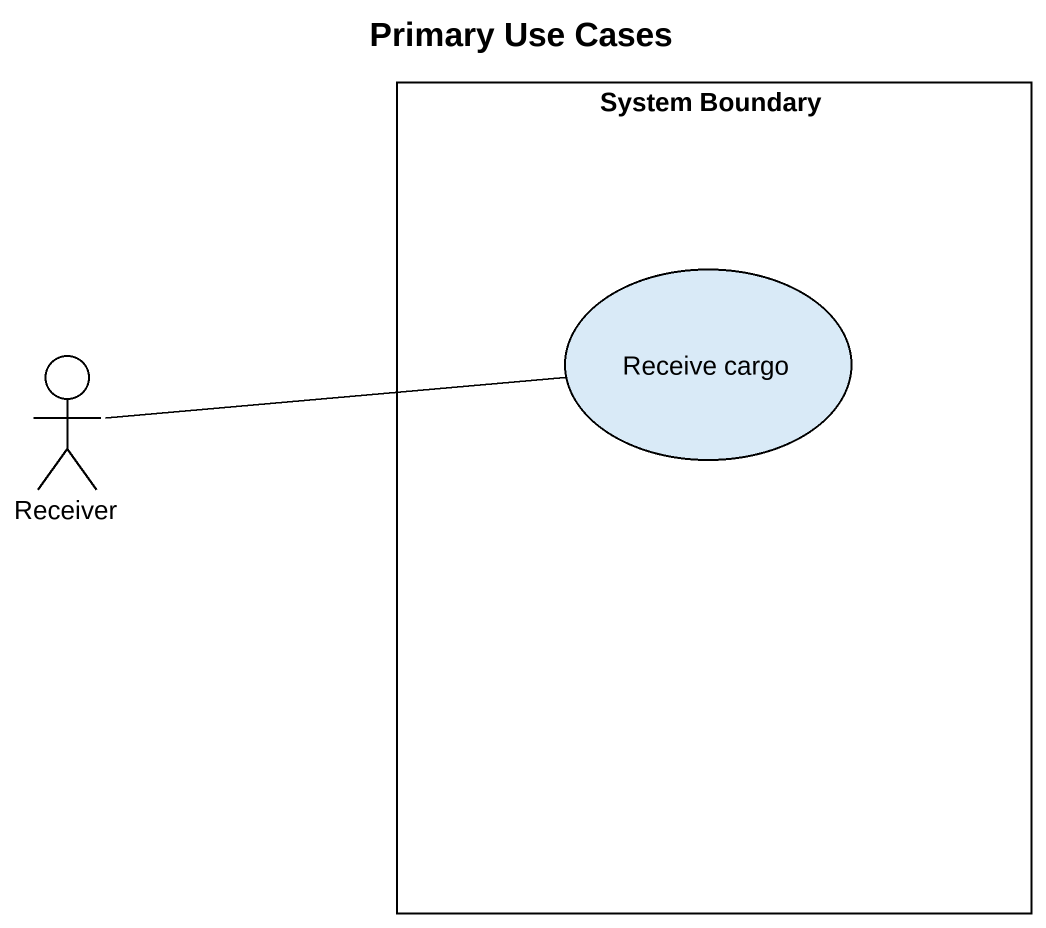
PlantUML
@startuml
title Primary Use Cases
rectangle "System Boundary" as System_Boundary {
  usecase "Receive cargo" as Receive_cargo
}
actor Receiver
Receiver -right- Receive_cargo
@enduml
